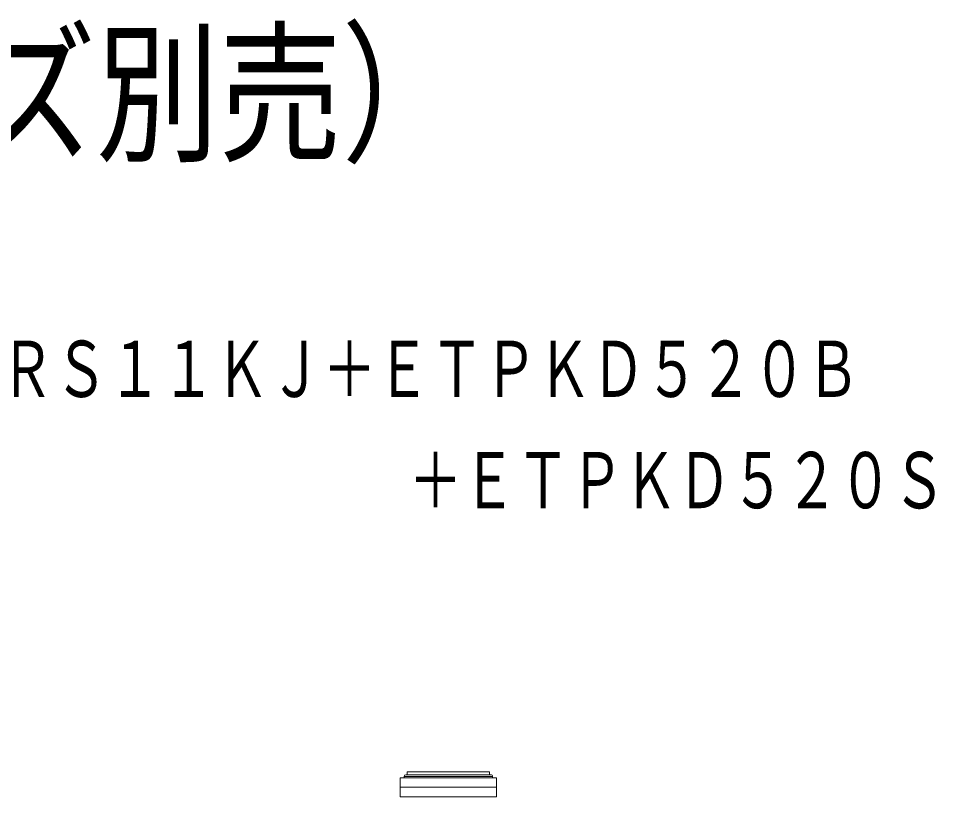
# Model space of a CAD drawing. Units: millimetres, scale not verified. Extents: x -62 to 63, y -56 to 57.
# Drawn here: x 36.1 to 59.97, y 36.53 to 56.8 of the extents above; entities that cross this region are included whole.
import ezdxf
from ezdxf.enums import TextEntityAlignment as Align

# ---------------------------------------------------------------- set-up
doc = ezdxf.new("R2010")
doc.units = ezdxf.units.MM
doc.header["$LTSCALE"] = 0.125
doc.layers.add('0-1_MOJI1', color=7, linetype='Continuous')
doc.layers.add('0-3_TOUROKU', color=7, linetype='Continuous')
doc.layers.add('0-5_GAIKEI', color=8, linetype='Continuous', lineweight=18)
doc.styles.add('ＭＳ ゴシック', font='')
doc.styles.get('ＭＳ ゴシック').set_extended_font_data('MS Gothic')

msp = doc.modelspace()

# ---------------------------------------------------------------- linework, layer by layer
at = {"layer": '0-5_GAIKEI', "color": 7}
for p, q in [((46.0466, 37.0185), (46.0466, 36.5261)), ((46.0468, 37.0185), (48.5531, 37.0185)), ((46.1471, 37.0542), (46.1471, 37.0185)), ((46.2256, 37.1751), (48.3739, 37.1751)), ((46.2256, 37.1751), (46.2256, 37.0965)), ((48.3739, 37.1751), (48.3739, 37.0968)), ((48.4524, 37.0545), (48.4524, 37.0185)), ((48.5531, 37.0185), (48.5531, 36.5261))]:
    msp.add_line(p, q, dxfattribs=at)
at = {"layer": '0-5_GAIKEI', "color": 1}
for p, q in [((46.1473, 37.052), (48.4524, 37.052)), ((46.1894, 37.0965), (48.4101, 37.0968)), ((48.5531, 36.7727), (46.0468, 36.7723)), ((46.0468, 36.5261), (48.5531, 36.5261))]:
    msp.add_line(p, q, dxfattribs=at)
at = {"layer": '0-5_GAIKEI', "color": 7}
for centre, start, end in [((46.1894, 37.0542), 90.00952, 180), ((48.4101, 37.0545), 0, 90.00952)]:
    msp.add_arc(centre, 0.0423, start, end, dxfattribs=at)

# ---------------------------------------------------------------- texts
at = {"layer": '0-1_MOJI1', "style": 'ＭＳ ゴシック', "width": 0.8}
msp.add_text('ＤＬＰ方式プロジェクター（天吊り金具付、レンズ別売）', height=2.933, dxfattribs=at).set_placement((-35.4907, 52.5004), align=Align.BOTTOM_LEFT)
at = {"layer": '0-3_TOUROKU', "style": 'ＭＳ ゴシック', "width": 0.7}
for s, p in [('ＰＴＲＳ１１ＫＪ＋ＥＴＰＫＤ５２０Ｂ', (32.8293, 46.5004)), ('＋ＥＴＰＫＤ５２０Ｓ', (46.2693, 43.6004))]:
    msp.add_text(s, height=1.466, dxfattribs=at).set_placement(p, align=Align.BOTTOM_LEFT)

doc.saveas('drawing.dxf')
